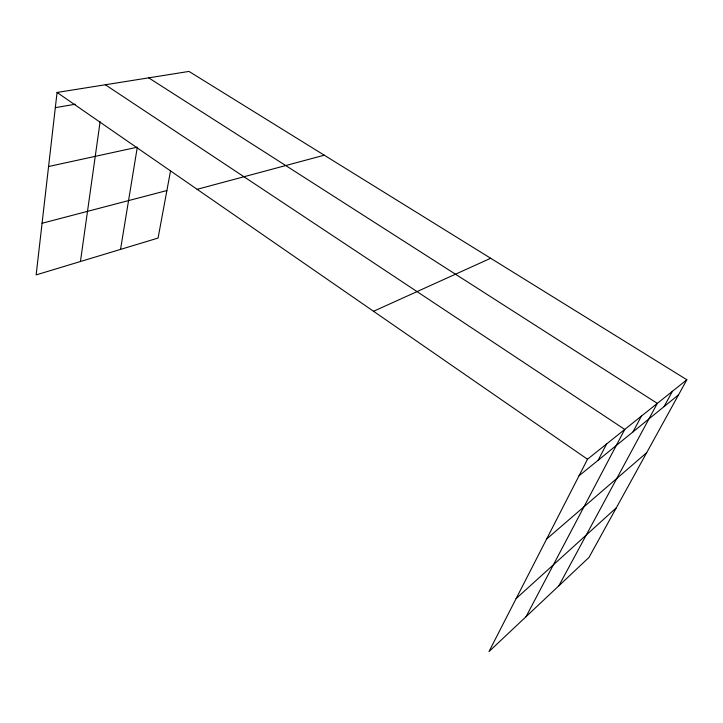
<?xml version="1.0" encoding="UTF-8"?>
<svg xmlns="http://www.w3.org/2000/svg" width="723" height="723" viewBox="0 0 723 723"><rect width="100%" height="100%" fill="white"/><g stroke="black" fill="none" stroke-linecap="round" stroke-linejoin="round"><path stroke-width="1.08" d="M686.85 379.756L587.501 459.232L488.983 651.577L588.983 557.442L686.85 379.756L188.983 71.423L57.063 92.454L36.15 274.894L158.075 238.066L170.574 170.664M80.443 261.509L100.108 121.762M120.542 249.399L137.307 147.194L48.577 166.525M598.147 460.244L606.624 443.931M526.028 616.71L624.744 429.435L105.323 84.754M633.014 431.875L641.437 416.087M558.852 585.802L657.315 403.38L148.685 77.849M664.094 406.579L672.435 391.288M516.123 598.581L616.321 507.808M546.615 539.051L646.687 452.67M579.006 475.824L678.554 394.812M373.538 311.288L490.691 258.265M197.135 189.309L324.275 155.201M42.07 223.262L166.896 190.547M55.319 107.655L75.319 104.229M57.063 92.454L587.501 459.232"/></g></svg>
